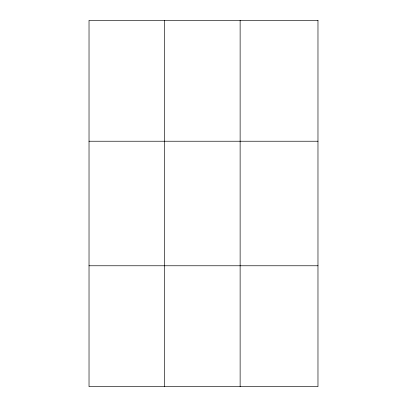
<?xml version="1.0" encoding="UTF-8"?>
<svg xmlns="http://www.w3.org/2000/svg" width="407" height="407" viewBox="0 0 407 407"><rect width="100%" height="100%" fill="white"/><g stroke="black" fill="none" stroke-linecap="round" stroke-linejoin="round"><path stroke-width="0.61" d="M164.581 386.65L164.581 20.35M240.13 386.65L240.13 20.35M89.026 141.229L317.974 141.229M89.026 265.771L317.974 265.771M317.974 20.35L317.974 386.65L89.026 386.65L89.026 20.35L317.974 20.35"/></g></svg>
